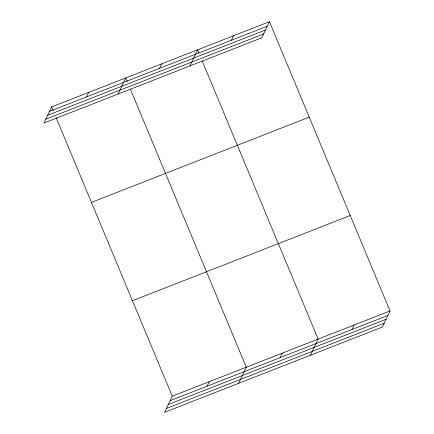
<?xml version="1.0" encoding="UTF-8"?>
<svg xmlns="http://www.w3.org/2000/svg" width="434" height="434" viewBox="0 0 434 434"><rect width="100%" height="100%" fill="white"/><g stroke="black" fill="none" stroke-linecap="round" stroke-linejoin="round"><path stroke-width="0.65" d="M269.443 21.7L51.657 106.91L43.97 123.034L261.756 37.818L269.443 21.7L390.03 310.966L382.343 327.09L164.557 412.3L172.244 396.182L390.03 310.966M86.54 96.912L88.682 92.426M118.015 94.059L125.703 77.941L127.265 81.684M159.5 68.366L161.638 63.879M189.886 65.941L197.573 49.818L198.875 52.937M231.371 40.243L233.508 35.762M207.132 386.179L209.269 381.698M238.602 383.325L246.295 367.207L130.384 89.171M280.087 357.632L282.225 353.151M310.473 355.207L318.16 339.09L202.255 61.053M351.958 329.514L354.095 325.028M49.519 111.397L267.306 26.186M47.686 115.238L265.472 30.022M45.798 119.193L263.584 33.977M91.449 202.374L309.236 117.158M132.451 300.724L350.238 215.508M170.106 400.663L387.893 315.453M168.273 404.504L386.059 319.294M166.39 408.459L384.177 323.249M51.657 106.91L53.219 110.659M56.078 117.522L172.244 396.182"/></g></svg>
